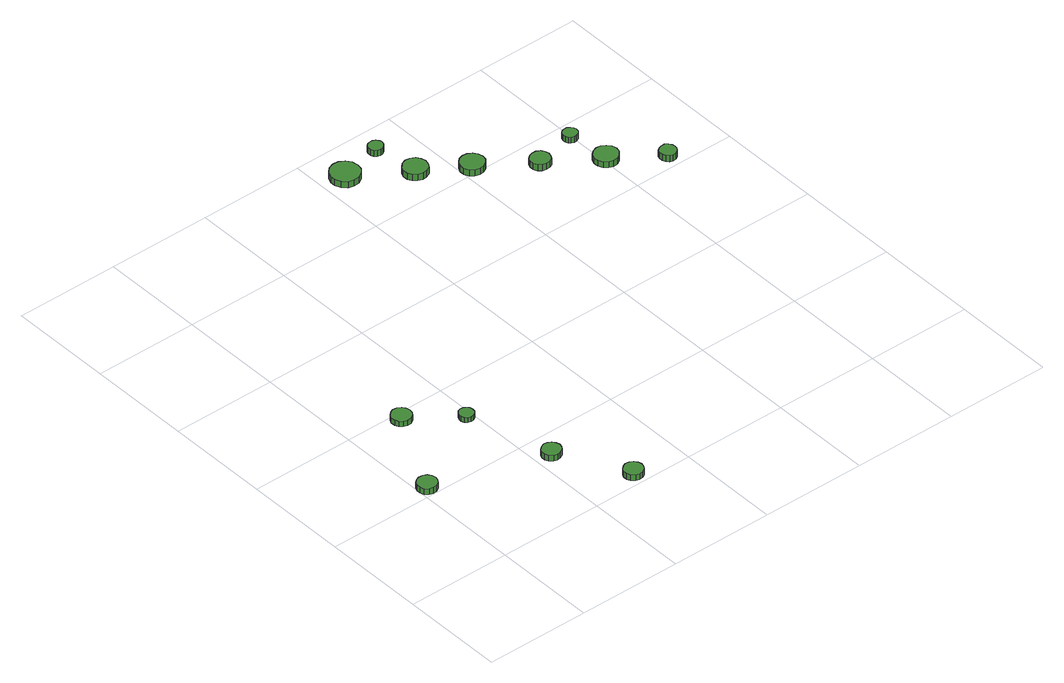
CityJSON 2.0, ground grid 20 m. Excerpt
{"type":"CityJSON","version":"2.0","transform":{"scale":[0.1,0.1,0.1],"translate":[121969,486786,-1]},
"CityObjects":{
"tree1":{"type":"SolitaryVegetationObject","attributes":{"function":"something"},"geometry":[{"type":"MultiSurface","lod":"1","boundaries":[[[0,1,2,3,4,5,6,7,8,9,10,11,12,13,14]],[[15,16,17,18,19,20,21,22,23,24,25,26,27,28,29]],[[0,29,28,1]],[[1,28,27,2]],[[2,27,26,3]],[[3,26,25,4]],[[4,25,24,5]],[[5,24,23,6]],[[6,23,22,7]],[[7,22,21,8]],[[8,21,20,9]],[[9,20,19,10]],[[10,19,18,11]],[[11,18,17,12]],[[12,17,16,13]],[[13,16,15,14]],[[14,15,29,0]]]}]},
"tree2":{"type":"SolitaryVegetationObject","attributes":{"function":"something"},"geometry":[{"type":"MultiSurface","lod":"1","boundaries":[[[30,31,32,33,34,35,36,37,38,39,40,41,42,43,44]],[[45,46,47,48,49,50,51,52,53,54,55,56,57,58,59]],[[30,59,58,31]],[[31,58,57,32]],[[32,57,56,33]],[[33,56,55,34]],[[34,55,54,35]],[[35,54,53,36]],[[36,53,52,37]],[[37,52,51,38]],[[38,51,50,39]],[[39,50,49,40]],[[40,49,48,41]],[[41,48,47,42]],[[42,47,46,43]],[[43,46,45,44]],[[44,45,59,30]]]}]},
"tree3":{"type":"SolitaryVegetationObject","attributes":{"function":"something"},"geometry":[{"type":"MultiSurface","lod":"1","boundaries":[[[60,61,62,63,64,65,66,67,68,69,70,71,72,73,74]],[[75,76,77,78,79,80,81,82,83,84,85,86,87,88,89]],[[60,89,88,61]],[[61,88,87,62]],[[62,87,86,63]],[[63,86,85,64]],[[64,85,84,65]],[[65,84,83,66]],[[66,83,82,67]],[[67,82,81,68]],[[68,81,80,69]],[[69,80,79,70]],[[70,79,78,71]],[[71,78,77,72]],[[72,77,76,73]],[[73,76,75,74]],[[74,75,89,60]]]}]},
"tree4":{"type":"SolitaryVegetationObject","attributes":{"function":"something"},"geometry":[{"type":"MultiSurface","lod":"1","boundaries":[[[90,91,92,93,94,95,96,97,98,99,100,101,102,103,104]],[[105,106,107,108,109,110,111,112,113,114,115,116,117,118,119]],[[90,119,118,91]],[[91,118,117,92]],[[92,117,116,93]],[[93,116,115,94]],[[94,115,114,95]],[[95,114,113,96]],[[96,113,112,97]],[[97,112,111,98]],[[98,111,110,99]],[[99,110,109,100]],[[100,109,108,101]],[[101,108,107,102]],[[102,107,106,103]],[[103,106,105,104]],[[104,105,119,90]]]}]},
"tree5":{"type":"SolitaryVegetationObject","attributes":{"function":"something"},"geometry":[{"type":"MultiSurface","lod":"1","boundaries":[[[120,121,122,123,124,125,126,127,128,129,130,131,132,133,134]],[[135,136,137,138,139,140,141,142,143,144,145,146,147,148,149]],[[120,149,148,121]],[[121,148,147,122]],[[122,147,146,123]],[[123,146,145,124]],[[124,145,144,125]],[[125,144,143,126]],[[126,143,142,127]],[[127,142,141,128]],[[128,141,140,129]],[[129,140,139,130]],[[130,139,138,131]],[[131,138,137,132]],[[132,137,136,133]],[[133,136,135,134]],[[134,135,149,120]]]}]},
"tree6":{"type":"SolitaryVegetationObject","attributes":{"function":"something"},"geometry":[{"type":"MultiSurface","lod":"1","boundaries":[[[150,151,152,153,154,155,156,157,158,159,160,161,162,163,164]],[[165,166,167,168,169,170,171,172,173,174,175,176,177,178,179]],[[150,179,178,151]],[[151,178,177,152]],[[152,177,176,153]],[[153,176,175,154]],[[154,175,174,155]],[[155,174,173,156]],[[156,173,172,157]],[[157,172,171,158]],[[158,171,170,159]],[[159,170,169,160]],[[160,169,168,161]],[[161,168,167,162]],[[162,167,166,163]],[[163,166,165,164]],[[164,165,179,150]]]}]},
"tree7":{"type":"SolitaryVegetationObject","attributes":{"function":"something"},"geometry":[{"type":"MultiSurface","lod":"1","boundaries":[[[180,181,182,183,184,185,186,187,188,189,190,191,192,193,194]],[[195,196,197,198,199,200,201,202,203,204,205,206,207,208,209]],[[180,209,208,181]],[[181,208,207,182]],[[182,207,206,183]],[[183,206,205,184]],[[184,205,204,185]],[[185,204,203,186]],[[186,203,202,187]],[[187,202,201,188]],[[188,201,200,189]],[[189,200,199,190]],[[190,199,198,191]],[[191,198,197,192]],[[192,197,196,193]],[[193,196,195,194]],[[194,195,209,180]]]}]},
"tree8":{"type":"SolitaryVegetationObject","attributes":{"function":"something"},"geometry":[{"type":"MultiSurface","lod":"1","boundaries":[[[210,211,212,213,214,215,216,217,218,219,220,221,222,223,224]],[[225,226,227,228,229,230,231,232,233,234,235,236,237,238,239]],[[210,239,238,211]],[[211,238,237,212]],[[212,237,236,213]],[[213,236,235,214]],[[214,235,234,215]],[[215,234,233,216]],[[216,233,232,217]],[[217,232,231,218]],[[218,231,230,219]],[[219,230,229,220]],[[220,229,228,221]],[[221,228,227,222]],[[222,227,226,223]],[[223,226,225,224]],[[224,225,239,210]]]}]},
"tree9":{"type":"SolitaryVegetationObject","attributes":{"function":"something"},"geometry":[{"type":"MultiSurface","lod":"1","boundaries":[[[240,241,242,243,244,245,246,247,248,249,250,251,252,253,254]],[[255,256,257,258,259,260,261,262,263,264,265,266,267,268,269]],[[240,269,268,241]],[[241,268,267,242]],[[242,267,266,243]],[[243,266,265,244]],[[244,265,264,245]],[[245,264,263,246]],[[246,263,262,247]],[[247,262,261,248]],[[248,261,260,249]],[[249,260,259,250]],[[250,259,258,251]],[[251,258,257,252]],[[252,257,256,253]],[[253,256,255,254]],[[254,255,269,240]]]}]},
"tree10":{"type":"SolitaryVegetationObject","attributes":{"function":"something"},"geometry":[{"type":"MultiSurface","lod":"1","boundaries":[[[270,271,272,273,274,275,276,277,278,279,280,281,282,283,284]],[[285,286,287,288,289,290,291,292,293,294,295,296,297,298,299]],[[270,299,298,271]],[[271,298,297,272]],[[272,297,296,273]],[[273,296,295,274]],[[274,295,294,275]],[[275,294,293,276]],[[276,293,292,277]],[[277,292,291,278]],[[278,291,290,279]],[[279,290,289,280]],[[280,289,288,281]],[[281,288,287,282]],[[282,287,286,283]],[[283,286,285,284]],[[284,285,299,270]]]}]},
"tree11":{"type":"SolitaryVegetationObject","attributes":{"function":"something"},"geometry":[{"type":"MultiSurface","lod":"1","boundaries":[[[300,301,302,303,304,305,306,307,308,309,310,311,312,313,314]],[[315,316,317,318,319,320,321,322,323,324,325,326,327,328,329]],[[300,329,328,301]],[[301,328,327,302]],[[302,327,326,303]],[[303,326,325,304]],[[304,325,324,305]],[[305,324,323,306]],[[306,323,322,307]],[[307,322,321,308]],[[308,321,320,309]],[[309,320,319,310]],[[310,319,318,311]],[[311,318,317,312]],[[312,317,316,313]],[[313,316,315,314]],[[314,315,329,300]]]}]},
"tree12":{"type":"SolitaryVegetationObject","attributes":{"function":"something"},"geometry":[{"type":"MultiSurface","lod":"1","boundaries":[[[330,331,332,333,334,335,336,337,338,339,340,341,342,343,344]],[[345,346,347,348,349,350,351,352,353,354,355,356,357,358,359]],[[330,359,358,331]],[[331,358,357,332]],[[332,357,356,333]],[[333,356,355,334]],[[334,355,354,335]],[[335,354,353,336]],[[336,353,352,337]],[[337,352,351,338]],[[338,351,350,339]],[[339,350,349,340]],[[340,349,348,341]],[[341,348,347,342]],[[342,347,346,343]],[[343,346,345,344]],[[344,345,359,330]]]}]},
"tree13":{"type":"SolitaryVegetationObject","attributes":{"function":"something"},"geometry":[{"type":"MultiSurface","lod":"1","boundaries":[[[360,361,362,363,364,365,366,367,368,369,370,371,372,373,374]],[[375,376,377,378,379,380,381,382,383,384,385,386,387,388,389]],[[360,389,388,361]],[[361,388,387,362]],[[362,387,386,363]],[[363,386,385,364]],[[364,385,384,365]],[[365,384,383,366]],[[366,383,382,367]],[[367,382,381,368]],[[368,381,380,369]],[[369,380,379,370]],[[370,379,378,371]],[[371,378,377,372]],[[372,377,376,373]],[[373,376,375,374]],[[374,375,389,360]]]}]}
},
"vertices":[
[37,220,19],[35,228,19],[31,234,19],[24,238,19],[16,238,19],[9,236,19],[3,231,19],[0,224,19],[0,216,19],[3,209,19],[9,204,19],[16,202,19],[24,202,19],[31,206,19],[35,212,19],[35,212,7],[31,206,7],[24,202,7],[16,202,7],[9,204,7],[3,209,7],[0,216,7],[0,224,7],[3,231,7],[9,236,7],[16,238,7],[24,238,7],[31,234,7],[35,228,7],[37,220,7],
[120,383,19],[118,391,19],[114,397,19],[107,401,19],[99,402,19],[92,399,19],[86,394,19],[83,387,19],[83,379,19],[86,372,19],[92,367,19],[99,364,19],[107,365,19],[114,369,19],[118,375,19],[118,375,8],[114,369,8],[107,365,8],[99,364,8],[92,367,8],[86,372,8],[83,379,8],[83,387,8],[86,394,8],[92,399,8],[99,402,8],[107,401,8],[114,397,8],[118,391,8],[120,383,8],
[250,153,19],[248,160,19],[244,166,19],[237,170,19],[230,171,19],[223,168,19],[217,163,19],[214,157,19],[214,149,19],[217,142,19],[223,137,19],[230,135,19],[237,136,19],[244,140,19],[248,146,19],[248,146,7],[244,140,7],[237,136,7],[230,135,7],[223,137,7],[217,142,7],[214,149,7],[214,157,7],[217,163,7],[223,168,7],[230,171,7],[237,170,7],[244,166,7],[248,160,7],[250,153,7],
[201,318,18],[200,324,18],[197,328,18],[192,331,18],[186,332,18],[180,330,18],[176,326,18],[174,321,18],[174,315,18],[176,310,18],[180,306,18],[186,304,18],[192,305,18],[197,308,18],[200,312,18],[200,312,8],[197,308,8],[192,305,8],[186,304,8],[180,306,8],[176,310,8],[174,315,8],[174,321,8],[176,326,8],[180,330,8],[186,332,8],[192,331,8],[197,328,8],[200,324,8],[201,318,8],
[320,26,19],[318,33,19],[314,39,19],[307,43,19],[300,44,19],[293,41,19],[287,36,19],[284,29,19],[284,22,19],[287,15,19],[293,10,19],[300,8,19],[307,8,19],[314,12,19],[318,18,19],[318,18,7],[314,12,7],[307,8,7],[300,8,7],[293,10,7],[287,15,7],[284,22,7],[284,29,7],[287,36,7],[293,41,7],[300,44,7],[307,43,7],[314,39,7],[318,33,7],[320,26,7],
[463,919,32],[461,931,32],[454,940,32],[444,946,32],[433,947,32],[422,943,32],[414,936,32],[409,925,32],[409,914,32],[414,903,32],[422,895,32],[433,892,32],[444,893,32],[454,899,32],[461,908,32],[461,908,19],[454,899,19],[444,893,19],[433,892,19],[422,895,19],[414,903,19],[409,914,19],[409,925,19],[414,936,19],[422,943,19],[433,947,19],[444,946,19],[454,940,19],[461,931,19],[463,919,19],
[556,854,32],[554,863,32],[549,871,32],[540,876,32],[531,877,32],[522,874,32],[515,867,32],[511,859,32],[511,849,32],[515,841,32],[522,835,32],[531,832,32],[540,833,32],[549,837,32],[554,845,32],[554,845,19],[549,837,19],[540,833,19],[531,832,19],[522,835,19],[515,841,19],[511,849,19],[511,859,19],[515,867,19],[522,874,19],[531,877,19],[540,876,19],[549,871,19],[554,863,19],[556,854,19],
[533,939,32],[532,944,32],[528,949,32],[523,952,32],[518,952,32],[512,951,32],[508,947,32],[506,942,32],[506,936,32],[508,931,32],[512,927,32],[518,925,32],[523,926,32],[528,929,32],[532,933,32],[532,933,19],[528,929,19],[523,926,19],[518,925,19],[512,927,19],[508,931,19],[506,936,19],[506,942,19],[508,947,19],[512,951,19],[518,952,19],[523,952,19],[528,949,19],[532,944,19],[533,939,19],
[635,801,33],[633,810,33],[627,818,33],[619,823,33],[610,824,33],[601,821,33],[594,815,33],[590,806,33],[590,797,33],[594,788,33],[601,782,33],[610,779,33],[619,780,33],[627,785,33],[633,792,33],[633,792,20],[627,785,20],[619,780,20],[610,779,20],[601,782,20],[594,788,20],[590,797,20],[590,806,20],[594,815,20],[601,821,20],[610,824,20],[619,823,20],[627,818,20],[633,810,20],[635,801,20],
[723,736,33],[721,744,33],[717,750,33],[710,754,33],[702,754,33],[695,752,33],[689,747,33],[686,740,33],[686,732,33],[689,725,33],[695,720,33],[702,718,33],[710,719,33],[717,722,33],[721,729,33],[721,729,20],[717,722,20],[710,719,20],[702,718,20],[695,720,20],[689,725,20],[686,732,20],[686,740,20],[689,747,20],[695,752,20],[702,754,20],[710,754,20],[717,750,20],[721,744,20],[723,736,20],
[818,674,32],[816,684,32],[810,691,32],[802,696,32],[793,697,32],[784,694,32],[777,688,32],[773,679,32],[773,670,32],[777,661,32],[784,655,32],[793,652,32],[802,653,32],[810,658,32],[816,665,32],[816,665,20],[810,658,20],[802,653,20],[793,652,20],[784,655,20],[777,661,20],[773,670,20],[773,679,20],[777,688,20],[784,694,20],[793,697,20],[802,696,20],[810,691,20],[816,684,20],[818,674,20],
[800,756,32],[799,761,32],[795,766,32],[790,769,32],[785,769,32],[779,768,32],[775,764,32],[773,758,32],[773,753,32],[775,748,32],[779,744,32],[785,742,32],[790,743,32],[795,745,32],[799,750,32],[799,750,20],[795,745,20],[790,743,20],[785,742,20],[779,744,20],[775,748,20],[773,753,20],[773,758,20],[775,764,20],[779,768,20],[785,769,20],[790,769,20],[795,766,20],[799,761,20],[800,756,20],
[895,616,32],[894,622,32],[890,627,32],[885,631,32],[878,631,32],[872,629,32],[867,625,32],[865,619,32],[865,613,32],[867,607,32],[872,602,32],[878,600,32],[885,601,32],[890,604,32],[894,610,32],[894,610,19],[890,604,19],[885,601,19],[878,600,19],[872,602,19],[867,607,19],[865,613,19],[865,619,19],[867,625,19],[872,629,19],[878,631,19],[885,631,19],[890,627,19],[894,622,19],[895,616,19]
]}
